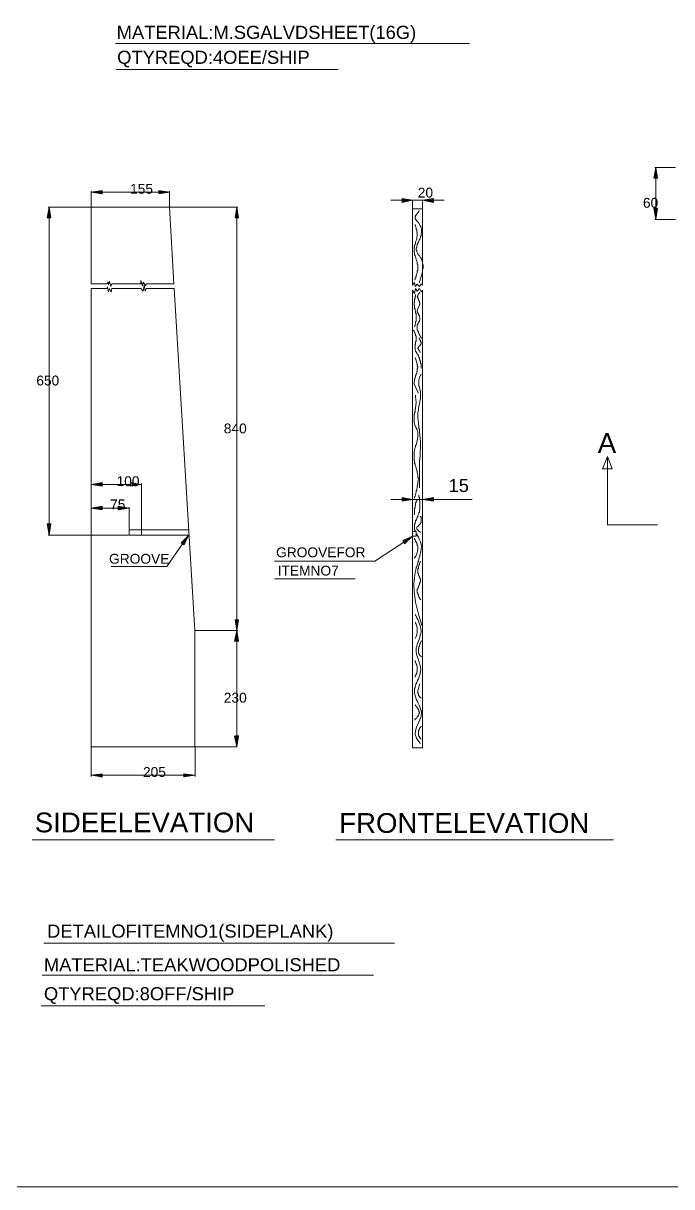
# Model space of a CAD drawing. Header units: millimetres. Extents: x -3009 to 55097, y -2803 to 5841.
# Drawn here: x 48074.8 to 48112.5, y 21.6 to 89.4 of the extents above; entities that cross this region are included whole.
import ezdxf

# ---------------------------------------------------------------- set-up
doc = ezdxf.new("R2010")
doc.units = ezdxf.units.MM
for name, color, linetype in [('PDF2_Geometry', 7, 'Continuous'), ('PDF2_Solid Fills', 7, 'Continuous'), ('PDF2_Text', 7, 'Continuous')]:
    doc.layers.add(name, color=color, linetype=linetype)
doc.styles.add('PDF F1', font='arial.ttf')

msp = doc.modelspace()

# ---------------------------------------------------------------- hatches: boundary and pattern name
at = {"layer": 'PDF2_Solid Fills', "transparency": 33554559}
for points in [[(48111.615, 80.707), (48111.615, 80.895), (48111.584, 80.895), (48111.553, 80.707), (48111.49, 80.456), (48111.49, 80.299), (48111.709, 80.299), (48111.709, 80.362), (48111.678, 80.362), (48111.678, 80.518), (48111.647, 80.518), (48111.647, 80.707)], [(48079.151, 79.421), (48079.371, 79.389), (48079.371, 79.609), (48079.245, 79.609), (48079.12, 79.577), (48078.9, 79.546), (48078.712, 79.515), (48078.9, 79.483), (48079.12, 79.452)], [(48082.633, 79.389), (48082.696, 79.421), (48083.135, 79.483), (48083.26, 79.508), (48083.26, 79.519), (48083.072, 79.546), (48082.79, 79.577), (48082.696, 79.609), (48082.633, 79.609)], [(48096.999, 79.107), (48096.873, 79.138), (48096.81, 79.138), (48096.81, 78.925), (48096.936, 78.95), (48097.187, 78.982), (48097.375, 79.013), (48097.312, 79.044)], [(48098.473, 78.95), (48098.661, 78.919), (48098.661, 79.138), (48098.598, 79.138), (48098.567, 79.107), (48098.065, 79.044), (48098.191, 79.013), (48098.253, 78.982)], [(48076.297, 78.354), (48076.297, 78.542), (48076.265, 78.542), (48076.234, 78.386), (48076.203, 78.197), (48076.171, 78.041), (48076.171, 78.009), (48076.391, 78.009), (48076.391, 78.041), (48076.36, 78.041), (48076.36, 78.166), (48076.328, 78.166), (48076.328, 78.354)], [(48087.212, 78.417), (48087.212, 78.574), (48087.181, 78.574), (48087.15, 78.386), (48087.118, 78.197), (48087.087, 78.041), (48087.087, 78.009), (48087.306, 78.009), (48087.306, 78.041), (48087.275, 78.041), (48087.275, 78.229), (48087.244, 78.229), (48087.244, 78.417)], [(48111.647, 78.354), (48111.678, 78.511), (48111.678, 78.574), (48111.459, 78.574), (48111.49, 78.542), (48111.49, 78.417), (48111.521, 78.417), (48111.521, 78.229), (48111.553, 78.229), (48111.553, 78.041), (48111.584, 78.041), (48111.584, 77.915), (48111.615, 78.166)], [(48079.277, 62.389), (48079.371, 62.357), (48079.371, 62.577), (48079.245, 62.577), (48079.12, 62.546), (48078.9, 62.514), (48078.775, 62.483), (48079.151, 62.42)], [(48081.472, 62.514), (48081.159, 62.577), (48081.033, 62.577), (48081.033, 62.373), (48081.064, 62.389), (48081.315, 62.42), (48081.535, 62.451), (48081.66, 62.483)], [(48096.936, 61.699), (48096.842, 61.73), (48096.81, 61.73), (48096.81, 61.51), (48096.873, 61.51), (48097.093, 61.542), (48097.155, 61.573), (48097.438, 61.605), (48097.25, 61.636)], [(48098.598, 61.73), (48098.473, 61.699), (48098.441, 61.667), (48098.191, 61.636), (48098.065, 61.605), (48098.253, 61.573), (48098.473, 61.542), (48098.567, 61.51), (48098.661, 61.51), (48098.661, 61.73)], [(48079.308, 61.228), (48079.183, 61.197), (48079.12, 61.165), (48078.9, 61.134), (48078.775, 61.103), (48079.151, 61.04), (48079.277, 61.009), (48079.371, 61.009), (48079.371, 61.228)], [(48080.469, 61.197), (48080.343, 61.228), (48080.28, 61.228), (48080.28, 61.009), (48080.343, 61.009), (48080.469, 61.04), (48080.688, 61.071), (48080.939, 61.103), (48080.5, 61.165)], [(48076.36, 60.068), (48076.391, 60.193), (48076.171, 60.193), (48076.171, 60.068), (48076.203, 60.068), (48076.203, 59.817), (48076.234, 59.817), (48076.234, 59.628), (48076.265, 59.628), (48076.265, 59.566), (48076.297, 59.754), (48076.328, 59.974)], [(48087.212, 54.139), (48087.3, 54.578), (48087.087, 54.578), (48087.087, 54.484), (48087.118, 54.484), (48087.118, 54.296), (48087.15, 54.296), (48087.15, 54.108), (48087.181, 54.108), (48087.181, 54.014)], [(48087.212, 53.7), (48087.212, 53.92), (48087.181, 53.92), (48087.15, 53.732), (48087.118, 53.575), (48087.087, 53.449), (48087.087, 53.351), (48087.306, 53.324), (48087.306, 53.387), (48087.275, 53.387), (48087.275, 53.512), (48087.244, 53.512), (48087.244, 53.7)], [(48087.087, 47.709), (48087.118, 47.709), (48087.118, 47.521), (48087.15, 47.521), (48087.15, 47.333), (48087.181, 47.333), (48087.181, 47.207), (48087.184, 47.207), (48087.212, 47.458), (48087.244, 47.647), (48087.275, 47.772), (48087.306, 47.866), (48087.087, 47.866)], [(48079.151, 45.451), (48079.371, 45.42), (48079.371, 45.639), (48079.308, 45.639), (48079.245, 45.608), (48079.026, 45.576), (48078.712, 45.545), (48078.9, 45.514), (48079.12, 45.482)], [(48084.389, 45.608), (48084.17, 45.639), (48084.107, 45.639), (48084.107, 45.42), (48084.17, 45.451), (48084.389, 45.482), (48084.766, 45.545)]]:
    msp.add_hatch(color=256, dxfattribs=at).paths.add_polyline_path(points)
h = msp.add_hatch(color=256, dxfattribs=at)
h.paths.add_polyline_path([(48084.389, 59.534), (48084.421, 59.503), (48084.421, 59.534)])
h.paths.add_polyline_path([(48084.013, 59.064), (48084.107, 58.97), (48084.138, 58.97), (48084.201, 59.095), (48084.232, 59.189), (48084.295, 59.315), (48084.327, 59.409), (48084.358, 59.44), (48084.389, 59.503), (48084.358, 59.503), (48084.327, 59.472), (48083.95, 59.095)])
h = msp.add_hatch(color=256, dxfattribs=at)
h.paths.add_polyline_path([(48097.375, 59.44), (48097.406, 59.409), (48097.406, 59.44)])
h.paths.add_polyline_path([(48097.406, 59.472), (48097.438, 59.44), (48097.438, 59.472)])
h.paths.add_polyline_path([(48096.842, 59.221), (48096.905, 59.158), (48096.905, 59.095), (48096.936, 59.095), (48096.999, 59.033), (48096.999, 59.064), (48097.061, 59.127), (48097.124, 59.158), (48097.155, 59.221), (48097.218, 59.252), (48097.375, 59.409), (48097.312, 59.409), (48097.25, 59.378), (48097.061, 59.283), (48096.967, 59.252)])

# ---------------------------------------------------------------- linework, layer by layer
at = {"layer": 'PDF2_Geometry', "lineweight": 13}
for points in [[(47995.748, 21.581), (47995.748, 175.998), (48207.91, 175.998), (48207.91, 21.581)], [(48111.459, 80.33), (48111.678, 80.33), (48111.584, 80.958)], [(48079.339, 79.609), (48079.339, 79.421), (48078.712, 79.515)], [(48082.633, 79.609), (48082.633, 79.421), (48083.26, 79.515)], [(48076.14, 78.009), (48076.36, 78.009), (48076.265, 78.636)], [(48087.087, 78.009), (48087.275, 78.009), (48087.181, 78.636)], [(48096.81, 79.138), (48096.81, 78.919), (48097.406, 79.044)], [(48098.63, 79.138), (48098.63, 78.919), (48098.002, 79.044)], [(48098.002, 74.088), (48098.002, 78.542), (48097.406, 78.542), (48097.406, 74.088), (48097.532, 74.245), (48097.563, 74.026), (48097.689, 74.151), (48097.814, 74.026), (48097.94, 74.182)], [(48111.459, 78.574), (48111.678, 78.574), (48111.584, 77.915)], [(48081.911, 73.9), (48083.542, 73.9), (48084.734, 53.983), (48084.734, 47.207), (48078.712, 47.207), (48078.712, 73.9), (48079.622, 73.9), (48079.653, 73.994), (48079.716, 73.712), (48079.778, 73.9), (48079.873, 73.681), (48079.904, 73.9), (48081.598, 73.9), (48081.723, 73.743), (48081.786, 74.088), (48081.849, 73.743)], [(48098.002, 73.806), (48097.908, 73.712), (48097.814, 73.9), (48097.689, 73.743), (48097.595, 73.9), (48097.532, 73.618), (48097.406, 73.806), (48097.406, 47.145), (48098.002, 47.145)], [(48079.339, 62.608), (48079.339, 62.389), (48078.712, 62.483)], [(48081.002, 62.608), (48081.002, 62.389), (48081.629, 62.483)], [(48096.81, 61.73), (48096.81, 61.51), (48097.406, 61.605)], [(48098.63, 61.73), (48098.63, 61.51), (48098.002, 61.605)], [(48079.339, 61.228), (48079.339, 61.009), (48078.712, 61.103)], [(48080.28, 61.228), (48080.28, 61.009), (48080.908, 61.103)], [(48076.14, 60.193), (48076.36, 60.193), (48076.265, 59.534)], [(48083.95, 59.095), (48084.389, 59.534), (48084.107, 58.97)], [(48096.842, 59.221), (48097.406, 59.472), (48096.936, 59.033)], [(48087.087, 54.61), (48087.275, 54.61), (48087.181, 53.983)], [(48087.055, 53.355), (48087.275, 53.355), (48087.181, 53.983)], [(48087.055, 47.835), (48087.275, 47.835), (48087.181, 47.207)], [(48079.339, 45.639), (48079.339, 45.451), (48078.712, 45.545)], [(48084.107, 45.639), (48084.107, 45.451), (48084.766, 45.545)]]:
    msp.add_lwpolyline(points, close=True, dxfattribs=at)
for points in [[(48080.124, 88.172), (48100.731, 88.172)], [(48080.155, 86.666), (48093.078, 86.666)], [(48112.713, 80.958), (48111.521, 80.958)], [(48111.584, 80.33), (48111.584, 78.574)], [(48078.712, 78.668), (48078.712, 79.577)], [(48079.339, 79.515), (48082.633, 79.515)], [(48083.26, 78.668), (48083.26, 79.577)], [(48078.681, 78.636), (48076.203, 78.636)], [(48083.26, 78.636), (48078.712, 78.636), (48078.712, 74.182), (48078.712, 78.636), (48083.26, 78.636), (48083.511, 74.182), (48081.911, 74.182), (48081.88, 74.057), (48081.723, 74.277), (48081.692, 74.057), (48081.598, 74.371), (48081.598, 74.182), (48079.904, 74.182), (48079.841, 74.026), (48079.778, 74.339), (48079.716, 74.12), (48079.684, 74.277), (48079.622, 74.182), (48078.712, 74.182)], [(48083.292, 78.636), (48087.244, 78.636)], [(48096.81, 79.044), (48096.152, 79.044)], [(48097.406, 78.574), (48097.406, 79.076)], [(48097.406, 79.044), (48098.002, 79.044)], [(48098.002, 78.574), (48098.002, 79.076)], [(48098.63, 79.044), (48099.257, 79.044)], [(48076.265, 78.009), (48076.265, 60.193)], [(48087.181, 78.009), (48087.181, 54.61)], [(48097.563, 78.072), (48097.563, 77.978), (48097.595, 77.978), (48097.595, 77.946), (48097.595, 77.915), (48097.626, 77.915), (48097.626, 77.884), (48097.657, 77.852), (48097.657, 77.821), (48097.689, 77.821), (48097.689, 77.79), (48097.751, 77.758), (48097.751, 77.727), (48097.783, 77.695)], [(48097.626, 78.166), (48097.595, 78.166), (48097.595, 78.135)], [(48097.814, 78.417), (48097.783, 78.417), (48097.783, 78.386), (48097.751, 78.354)], [(48097.563, 77.633), (48097.563, 77.601), (48097.595, 77.57)], [(48097.626, 77.413), (48097.626, 77.382), (48097.626, 77.35), (48097.657, 77.319), (48097.657, 77.288), (48097.657, 77.256), (48097.657, 77.225), (48097.657, 77.194), (48097.657, 77.162), (48097.689, 77.162), (48097.689, 76.943), (48097.657, 76.911), (48097.657, 76.88), (48097.657, 76.849), (48097.657, 76.817), (48097.657, 76.786)], [(48097.814, 77.633), (48097.845, 77.601)], [(48097.877, 77.539), (48097.877, 77.507), (48097.908, 77.476), (48097.908, 77.445), (48097.908, 77.413)], [(48112.713, 77.915), (48111.521, 77.915)], [(48097.595, 76.629), (48097.595, 76.598)], [(48097.783, 76.66), (48097.751, 76.629), (48097.751, 76.598), (48097.72, 76.535)], [(48097.908, 76.974), (48097.877, 76.911), (48097.877, 76.88)], [(48097.908, 77.068), (48097.908, 77.037)], [(48097.94, 77.225), (48097.94, 77.194), (48097.94, 77.162)], [(48097.563, 76.441), (48097.532, 76.441), (48097.532, 76.409), (48097.532, 76.378), (48097.532, 76.347), (48097.532, 76.315), (48097.5, 76.315), (48097.5, 76.253), (48097.5, 76.221)], [(48097.5, 76.064), (48097.5, 76.033), (48097.5, 76.002), (48097.532, 76.002), (48097.532, 75.97), (48097.532, 75.939), (48097.532, 75.908), (48097.532, 75.876), (48097.532, 75.845), (48097.563, 75.845), (48097.563, 75.814), (48097.563, 75.782)], [(48097.626, 76.221), (48097.626, 76.19)], [(48097.626, 76.127), (48097.657, 76.127), (48097.657, 76.096), (48097.657, 76.064), (48097.657, 76.033), (48097.689, 76.002)], [(48097.689, 76.441), (48097.657, 76.409), (48097.657, 76.378), (48097.657, 76.347), (48097.657, 76.315), (48097.657, 76.284)], [(48097.72, 75.908), (48097.751, 75.908), (48097.751, 75.876), (48097.783, 75.845), (48097.814, 75.814), (48097.814, 75.782), (48097.845, 75.751), (48097.877, 75.719), (48097.877, 75.688), (48097.908, 75.688), (48097.908, 75.657), (48097.908, 75.625), (48097.94, 75.625), (48097.94, 75.563), (48097.971, 75.563), (48097.971, 75.531)], [(48097.626, 75.625), (48097.626, 75.594)], [(48097.689, 75.437), (48097.689, 75.406), (48097.689, 75.374), (48097.689, 75.343), (48097.689, 75.312), (48097.72, 75.312), (48097.72, 75.28), (48097.72, 75.249), (48097.72, 75.155), (48097.72, 75.123), (48097.72, 75.092), (48097.72, 74.998), (48097.72, 74.967), (48097.72, 74.935), (48097.689, 74.935), (48097.689, 74.904), (48097.689, 74.873), (48097.689, 74.841), (48097.689, 74.81), (48097.657, 74.778)], [(48098.002, 75.468), (48098.002, 75.437), (48098.002, 75.406), (48098.002, 75.374)], [(48097.626, 74.653), (48097.626, 74.622)], [(48097.908, 74.622), (48097.908, 74.59)], [(48098.002, 74.904), (48098.002, 74.873), (48097.971, 74.841)], [(48098.002, 75.029), (48098.002, 74.998)], [(48098.034, 75.155), (48098.034, 75.092)], [(48078.712, 73.9), (48078.712, 72.614)], [(48097.563, 74.465), (48097.563, 74.433), (48097.532, 74.402)], [(48097.845, 74.339), (48097.814, 74.339), (48097.814, 74.308), (48097.814, 74.277), (48097.814, 74.245)], [(48097.595, 73.555), (48097.595, 73.524), (48097.595, 73.492), (48097.595, 73.461), (48097.563, 73.43), (48097.563, 73.398), (48097.563, 73.367), (48097.563, 73.336), (48097.563, 73.304), (48097.532, 73.304), (48097.532, 73.273), (48097.532, 73.241), (48097.532, 73.21), (48097.532, 73.179)], [(48097.751, 73.587), (48097.751, 73.555), (48097.72, 73.524), (48097.72, 73.492), (48097.72, 73.461), (48097.72, 73.43), (48097.689, 73.43), (48097.689, 73.398), (48097.72, 73.398), (48097.72, 73.367), (48097.72, 73.336), (48097.72, 73.304), (48097.751, 73.304), (48097.751, 73.273), (48097.751, 73.241), (48097.783, 73.241), (48097.783, 73.21), (48097.783, 73.179), (48097.814, 73.147), (48097.814, 73.116), (48097.814, 73.085), (48097.845, 73.085), (48097.845, 72.991), (48097.814, 72.991)], [(48097.845, 73.681), (48097.814, 73.649), (48097.783, 73.618)], [(48097.532, 73.116), (48097.532, 73.085), (48097.5, 73.085), (48097.5, 73.053)], [(48097.5, 72.959), (48097.5, 72.928), (48097.532, 72.928), (48097.532, 72.865), (48097.532, 72.802), (48097.532, 72.771), (48097.532, 72.74), (48097.563, 72.74), (48097.563, 72.708), (48097.563, 72.677), (48097.563, 72.646), (48097.563, 72.614), (48097.595, 72.583), (48097.595, 72.551), (48097.595, 72.52), (48097.595, 72.489), (48097.595, 72.457), (48097.626, 72.457), (48097.626, 72.426), (48097.626, 72.395), (48097.626, 72.363), (48097.626, 72.332), (48097.626, 72.269)], [(48097.689, 72.551), (48097.689, 72.52), (48097.72, 72.52), (48097.72, 72.489), (48097.72, 72.457), (48097.751, 72.426), (48097.751, 72.395), (48097.783, 72.363), (48097.783, 72.332), (48097.814, 72.332), (48097.814, 72.3), (48097.814, 72.269), (48097.845, 72.238), (48097.845, 72.206), (48097.845, 72.112), (48097.845, 72.081)], [(48097.626, 72.175), (48097.626, 72.112), (48097.626, 72.081), (48097.626, 72.05), (48097.626, 71.987), (48097.595, 71.987), (48097.595, 71.955), (48097.595, 71.924), (48097.595, 71.893), (48097.595, 71.861), (48097.563, 71.83), (48097.563, 71.799), (48097.563, 71.767), (48097.563, 71.736), (48097.532, 71.705), (48097.532, 71.673)], [(48097.814, 72.05), (48097.814, 72.018), (48097.814, 71.987), (48097.783, 71.987), (48097.783, 71.955), (48097.783, 71.924), (48097.751, 71.924), (48097.751, 71.893), (48097.72, 71.861), (48097.72, 71.83), (48097.72, 71.799), (48097.689, 71.799), (48097.689, 71.767), (48097.689, 71.736), (48097.689, 71.705), (48097.689, 71.673), (48097.689, 71.642)], [(48097.469, 71.485), (48097.469, 71.454), (48097.5, 71.422), (48097.5, 71.391), (48097.5, 71.359), (48097.532, 71.359), (48097.532, 71.328), (48097.563, 71.297), (48097.563, 71.265), (48097.563, 71.234), (48097.595, 71.234), (48097.595, 71.203), (48097.595, 71.171), (48097.595, 71.14), (48097.626, 71.14), (48097.626, 71.109), (48097.626, 71.077), (48097.626, 70.952)], [(48097.689, 71.61), (48097.689, 71.579), (48097.689, 71.548), (48097.689, 71.516), (48097.689, 71.485), (48097.72, 71.454), (48097.72, 71.422), (48097.72, 71.391), (48097.751, 71.391), (48097.751, 71.359), (48097.751, 71.328), (48097.751, 71.297), (48097.783, 71.297), (48097.783, 71.265), (48097.814, 71.234), (48097.814, 71.203), (48097.845, 71.171), (48097.845, 71.14), (48097.877, 71.14), (48097.877, 71.109), (48097.877, 71.077), (48097.908, 71.077), (48097.908, 71.046), (48097.94, 71.014), (48097.94, 70.983)], [(48097.626, 70.889), (48097.626, 70.858), (48097.626, 70.826), (48097.595, 70.795), (48097.595, 70.764), (48097.595, 70.732), (48097.595, 70.701), (48097.595, 70.669), (48097.563, 70.638), (48097.563, 70.607), (48097.563, 70.575), (48097.563, 70.481), (48097.563, 70.45), (48097.563, 70.387), (48097.563, 70.356), (48097.563, 70.324), (48097.595, 70.293), (48097.595, 70.262), (48097.595, 70.23), (48097.626, 70.23), (48097.626, 70.199), (48097.626, 70.168), (48097.657, 70.168), (48097.657, 70.136), (48097.657, 70.105), (48097.689, 70.105), (48097.689, 70.073), (48097.72, 70.073), (48097.72, 70.042), (48097.72, 70.011), (48097.751, 70.011), (48097.751, 69.979), (48097.783, 69.948), (48097.783, 69.917), (48097.783, 69.885), (48097.814, 69.885), (48097.814, 69.854), (48097.814, 69.823), (48097.814, 69.791), (48097.845, 69.791), (48097.845, 69.76), (48097.845, 69.728), (48097.845, 69.697), (48097.877, 69.697), (48097.877, 69.666), (48097.877, 69.634), (48097.877, 69.572), (48097.877, 69.54), (48097.908, 69.54), (48097.908, 69.478), (48097.908, 69.446), (48097.908, 69.383), (48097.908, 69.321), (48097.908, 69.258)], [(48097.783, 71.014), (48097.814, 71.014), (48097.814, 70.983), (48097.814, 70.952), (48097.845, 70.952), (48097.845, 70.92), (48097.845, 70.889), (48097.877, 70.889), (48097.877, 70.858), (48097.877, 70.826), (48097.877, 70.795), (48097.908, 70.795), (48097.908, 70.764), (48097.908, 70.701), (48097.908, 70.669), (48097.877, 70.669), (48097.877, 70.638), (48097.877, 70.607), (48097.845, 70.607), (48097.845, 70.575), (48097.814, 70.575), (48097.814, 70.544), (48097.783, 70.544), (48097.783, 70.513), (48097.751, 70.513), (48097.751, 70.481), (48097.751, 70.45), (48097.72, 70.45), (48097.72, 70.387), (48097.751, 70.387), (48097.751, 70.356), (48097.751, 70.324), (48097.783, 70.324), (48097.783, 70.293), (48097.814, 70.293), (48097.814, 70.262), (48097.845, 70.23), (48097.845, 70.199), (48097.877, 70.199)], [(48097.689, 69.227), (48097.689, 69.195), (48097.689, 69.164), (48097.689, 69.132), (48097.689, 69.101), (48097.689, 69.07), (48097.657, 69.07), (48097.657, 69.038), (48097.657, 69.007), (48097.657, 68.976), (48097.657, 68.944), (48097.626, 68.944), (48097.626, 68.913), (48097.626, 68.882), (48097.626, 68.85), (48097.595, 68.85), (48097.595, 68.819), (48097.595, 68.787), (48097.595, 68.756), (48097.563, 68.756), (48097.563, 68.725), (48097.563, 68.693), (48097.563, 68.662), (48097.532, 68.631), (48097.532, 68.599), (48097.532, 68.568), (48097.532, 68.537), (48097.532, 68.505), (48097.5, 68.474), (48097.5, 68.442)], [(48097.689, 69.383), (48097.689, 69.352), (48097.72, 69.352), (48097.72, 69.321)], [(48097.783, 68.474), (48097.783, 68.442), (48097.783, 68.411), (48097.783, 68.38), (48097.783, 68.317), (48097.783, 68.286), (48097.783, 68.254), (48097.783, 68.223), (48097.814, 68.191), (48097.814, 68.16), (48097.814, 68.129), (48097.845, 68.066), (48097.845, 68.035)], [(48097.908, 68.913), (48097.908, 68.882), (48097.877, 68.85), (48097.877, 68.819), (48097.845, 68.787)], [(48097.595, 67.69), (48097.595, 67.658), (48097.595, 67.596)], [(48097.845, 67.313), (48097.845, 67.282), (48097.814, 67.25), (48097.814, 67.219), (48097.814, 67.188)], [(48097.563, 66.749), (48097.563, 66.717), (48097.532, 66.686), (48097.532, 66.655), (48097.532, 66.623), (48097.532, 66.592), (48097.532, 66.56), (48097.5, 66.56), (48097.5, 66.529)], [(48097.595, 66.937), (48097.595, 66.905), (48097.595, 66.874), (48097.563, 66.874), (48097.563, 66.843)], [(48097.72, 66.498), (48097.72, 66.435), (48097.72, 66.404)], [(48097.751, 66.874), (48097.751, 66.811)], [(48097.5, 66.215), (48097.5, 66.184), (48097.5, 66.153), (48097.5, 66.121), (48097.5, 66.09)], [(48097.595, 65.839), (48097.626, 65.808), (48097.626, 65.776)], [(48097.751, 66.09), (48097.751, 66.059), (48097.751, 66.027), (48097.751, 65.996), (48097.751, 65.933), (48097.783, 65.933), (48097.783, 65.902), (48097.783, 65.87), (48097.783, 65.839)], [(48097.783, 65.745), (48097.814, 65.714), (48097.814, 65.682), (48097.814, 65.651), (48097.814, 65.619), (48097.814, 65.588), (48097.814, 65.557)], [(48097.72, 65.525), (48097.72, 65.494), (48097.72, 65.463)], [(48097.532, 64.522), (48097.532, 64.49), (48097.532, 64.459)], [(48097.626, 64.773), (48097.595, 64.773), (48097.595, 64.741), (48097.595, 64.71), (48097.595, 64.678), (48097.563, 64.647), (48097.563, 64.616)], [(48097.5, 64.365), (48097.5, 64.333), (48097.5, 64.302)], [(48097.5, 63.988), (48097.5, 63.957), (48097.5, 63.926), (48097.5, 63.863), (48097.532, 63.863), (48097.532, 63.832), (48097.532, 63.8), (48097.532, 63.769), (48097.532, 63.737), (48097.563, 63.675), (48097.563, 63.612), (48097.595, 63.581)], [(48097.845, 63.988), (48097.845, 63.926), (48097.814, 63.894)], [(48108.761, 64.114), (48109.043, 63.392), (48108.479, 63.392), (48108.761, 64.114), (48108.761, 60.13), (48111.678, 60.13)], [(48097.626, 63.455), (48097.626, 63.424)], [(48097.657, 63.33), (48097.657, 63.298), (48097.657, 63.267), (48097.689, 63.267), (48097.689, 63.236), (48097.689, 63.204), (48097.689, 63.173)], [(48097.814, 63.581), (48097.814, 63.518)], [(48097.814, 63.204), (48097.814, 63.142)], [(48078.712, 59.597), (48078.712, 62.546)], [(48081.002, 62.483), (48079.339, 62.483)], [(48081.629, 59.879), (48081.629, 62.546)], [(48097.72, 62.546), (48097.72, 62.514), (48097.72, 62.483), (48097.72, 62.451), (48097.689, 62.42), (48097.689, 62.389), (48097.689, 62.357), (48097.689, 62.295)], [(48097.72, 62.891), (48097.751, 62.859), (48097.751, 62.828)], [(48097.814, 62.389), (48097.814, 62.295)], [(48097.406, 62.044), (48097.406, 61.573)], [(48097.563, 61.824), (48097.563, 61.793), (48097.532, 61.761), (48097.532, 61.73), (48097.532, 61.699)], [(48097.657, 62.201), (48097.657, 62.169), (48097.657, 62.138), (48097.626, 62.138)], [(48097.783, 61.855), (48097.783, 61.824), (48097.783, 61.793), (48097.783, 61.761), (48097.814, 61.73), (48097.814, 61.699)], [(48098.002, 62.044), (48098.002, 61.573)], [(48078.712, 59.566), (48078.712, 61.165)], [(48080.28, 61.103), (48079.339, 61.103)], [(48080.908, 59.879), (48080.908, 61.165)], [(48096.81, 61.605), (48096.152, 61.605)], [(48097.406, 61.605), (48098.002, 61.605)], [(48097.657, 61.573), (48097.657, 61.542), (48097.626, 61.542), (48097.626, 61.51), (48097.626, 61.479), (48097.626, 61.448), (48097.626, 61.416), (48097.595, 61.416), (48097.595, 61.385), (48097.595, 61.354), (48097.595, 61.322), (48097.595, 61.291), (48097.563, 61.291), (48097.563, 61.26), (48097.563, 61.228), (48097.563, 61.197), (48097.563, 61.165), (48097.563, 61.103), (48097.532, 61.103), (48097.532, 61.009)], [(48097.845, 61.071), (48097.845, 61.04), (48097.845, 61.009), (48097.814, 61.009), (48097.814, 60.977), (48097.814, 60.946), (48097.814, 60.914), (48097.814, 60.883), (48097.814, 60.852), (48097.783, 60.852), (48097.783, 60.82), (48097.783, 60.789), (48097.751, 60.758)], [(48097.814, 61.605), (48097.814, 61.542), (48097.845, 61.542), (48097.845, 61.479), (48097.845, 61.448)], [(48097.845, 61.354), (48097.845, 61.291)], [(48097.845, 61.197), (48097.845, 61.165)], [(48098.63, 61.605), (48100.888, 61.605)], [(48078.712, 60.726), (48078.712, 58.405)], [(48097.532, 60.946), (48097.532, 60.914)], [(48097.532, 60.852), (48097.532, 60.82)], [(48097.532, 60.758), (48097.532, 60.726)], [(48097.72, 60.664), (48097.72, 60.632), (48097.72, 60.601), (48097.689, 60.601), (48097.689, 60.569), (48097.689, 60.538), (48097.657, 60.538), (48097.657, 60.507), (48097.657, 60.475), (48097.626, 60.444), (48097.626, 60.413), (48097.626, 60.381), (48097.595, 60.381), (48097.595, 60.35), (48097.595, 60.319), (48097.595, 60.287), (48097.563, 60.287), (48097.563, 60.256), (48097.563, 60.224), (48097.563, 60.193), (48097.532, 60.193), (48097.532, 60.162), (48097.532, 60.13), (48097.532, 60.099), (48097.532, 60.068), (48097.532, 60.036), (48097.532, 59.942), (48097.532, 59.879), (48097.532, 59.848), (48097.532, 59.817), (48097.563, 59.817), (48097.563, 59.785), (48097.563, 59.754)], [(48097.908, 60.35), (48097.908, 60.319), (48097.908, 60.287), (48097.908, 60.256), (48097.877, 60.256), (48097.877, 60.224), (48097.877, 60.193), (48097.814, 60.162)], [(48097.877, 60.632), (48097.877, 60.601), (48097.908, 60.601), (48097.908, 60.569), (48097.908, 60.538), (48097.908, 60.507), (48097.908, 60.475), (48097.908, 60.413)], [(48084.389, 59.848), (48080.908, 59.848), (48080.908, 59.534), (48084.389, 59.534)], [(48081.629, 59.848), (48081.629, 59.534)], [(48097.406, 59.754), (48097.626, 59.754), (48097.626, 59.472), (48097.406, 59.472)], [(48097.626, 59.66), (48097.626, 59.628), (48097.657, 59.597), (48097.657, 59.566)], [(48097.72, 60.036), (48097.689, 60.036), (48097.657, 60.005), (48097.657, 59.974), (48097.657, 59.911), (48097.657, 59.879), (48097.689, 59.879), (48097.689, 59.848), (48097.72, 59.848), (48097.72, 59.817), (48097.751, 59.817), (48097.751, 59.785), (48097.783, 59.785), (48097.783, 59.754), (48097.814, 59.754), (48097.814, 59.723), (48097.845, 59.723), (48097.877, 59.691)], [(48097.783, 60.13), (48097.783, 60.099), (48097.751, 60.099)], [(48080.876, 59.534), (48076.203, 59.534)], [(48084.013, 59.033), (48083.103, 57.715), (48079.873, 57.715)], [(48096.905, 59.127), (48095.211, 58.029), (48089.377, 58.029)], [(48097.5, 59.346), (48097.532, 59.346), (48097.532, 59.315), (48097.532, 59.283), (48097.563, 59.283), (48097.563, 59.252), (48097.563, 59.221), (48097.595, 59.221), (48097.595, 59.189), (48097.595, 59.158), (48097.626, 59.158), (48097.626, 59.127)], [(48097.657, 59.095), (48097.657, 59.064), (48097.657, 59.033), (48097.689, 59.001), (48097.689, 58.97), (48097.689, 58.938), (48097.689, 58.907), (48097.72, 58.907), (48097.72, 58.876), (48097.72, 58.844), (48097.72, 58.813)], [(48097.845, 58.374), (48097.845, 58.311), (48097.845, 58.28), (48097.814, 58.28)], [(48097.657, 57.715), (48097.626, 57.652)], [(48097.877, 57.997), (48097.877, 57.966), (48097.845, 57.966), (48097.845, 57.935), (48097.845, 57.903), (48097.814, 57.903), (48097.814, 57.872), (48097.814, 57.841), (48097.814, 57.809), (48097.783, 57.809), (48097.783, 57.778), (48097.783, 57.746), (48097.751, 57.715), (48097.751, 57.684), (48097.751, 57.652), (48097.751, 57.621), (48097.751, 57.59), (48097.72, 57.59), (48097.72, 57.558), (48097.72, 57.37), (48097.72, 57.339), (48097.72, 57.307), (48097.751, 57.307), (48097.751, 57.276), (48097.751, 57.245), (48097.751, 57.213), (48097.783, 57.213), (48097.783, 57.182), (48097.783, 57.151), (48097.814, 57.151), (48097.814, 57.119), (48097.814, 57.088), (48097.845, 57.088), (48097.845, 57.056), (48097.845, 57.025), (48097.845, 56.994), (48097.877, 56.994), (48097.877, 56.962), (48097.877, 56.868), (48097.877, 56.837), (48097.877, 56.805), (48097.845, 56.805), (48097.845, 56.774), (48097.845, 56.743), (48097.845, 56.711), (48097.814, 56.711), (48097.814, 56.68), (48097.814, 56.649), (48097.783, 56.617), (48097.783, 56.586), (48097.783, 56.555), (48097.751, 56.555), (48097.751, 56.523), (48097.751, 56.492), (48097.72, 56.46), (48097.72, 56.429), (48097.72, 56.398), (48097.689, 56.398), (48097.689, 56.335), (48097.689, 56.241), (48097.689, 56.178), (48097.72, 56.178), (48097.72, 56.147), (48097.72, 56.115), (48097.72, 56.084), (48097.751, 56.084), (48097.751, 56.053)], [(48097.751, 58.029), (48097.751, 57.997), (48097.72, 57.966)], [(48089.377, 56.994), (48094.082, 56.994)], [(48097.532, 57.056), (48097.532, 57.025), (48097.532, 56.994), (48097.5, 56.962)], [(48097.783, 55.927), (48097.814, 55.927), (48097.814, 55.896), (48097.814, 55.865), (48097.845, 55.865), (48097.845, 55.833), (48097.845, 55.802), (48097.877, 55.802), (48097.877, 55.77)], [(48097.563, 54.924), (48097.595, 54.892), (48097.595, 54.861), (48097.626, 54.829)], [(48097.94, 54.359), (48097.94, 54.296)], [(48087.212, 53.983), (48084.766, 53.983), (48087.244, 53.983)], [(48097.908, 53.951), (48097.908, 53.92)], [(48087.181, 53.355), (48087.181, 47.835)], [(48097.657, 53.073), (48097.626, 52.979)], [(48097.94, 53.387), (48097.908, 53.387), (48097.908, 53.355), (48097.908, 53.324), (48097.877, 53.292), (48097.877, 53.261), (48097.877, 53.23), (48097.845, 53.23), (48097.845, 53.198), (48097.845, 53.167), (48097.845, 53.136), (48097.814, 53.136), (48097.814, 53.104), (48097.814, 53.073), (48097.814, 53.042), (48097.783, 53.042), (48097.783, 53.01), (48097.783, 52.979), (48097.783, 52.947), (48097.783, 52.916), (48097.751, 52.885)], [(48097.563, 52.226), (48097.563, 52.195), (48097.563, 52.163), (48097.595, 52.163), (48097.595, 52.132), (48097.595, 52.101), (48097.626, 52.069), (48097.626, 52.038), (48097.626, 52.006), (48097.657, 52.006), (48097.657, 51.975), (48097.657, 51.944), (48097.657, 51.912), (48097.689, 51.912), (48097.689, 51.881), (48097.689, 51.85), (48097.689, 51.756), (48097.689, 51.724), (48097.689, 51.63), (48097.689, 51.599), (48097.689, 51.567), (48097.657, 51.567), (48097.657, 51.536), (48097.657, 51.505), (48097.657, 51.473), (48097.626, 51.473), (48097.626, 51.442), (48097.626, 51.41), (48097.626, 51.379), (48097.595, 51.379), (48097.595, 51.348), (48097.595, 51.316), (48097.563, 51.316), (48097.563, 51.285), (48097.563, 51.254)], [(48097.751, 52.853), (48097.751, 52.822), (48097.751, 52.759), (48097.751, 52.697), (48097.783, 52.697), (48097.783, 52.665), (48097.783, 52.634), (48097.783, 52.602), (48097.814, 52.602), (48097.814, 52.571), (48097.814, 52.54), (48097.845, 52.54), (48097.845, 52.508), (48097.877, 52.508), (48097.877, 52.477), (48097.908, 52.477), (48097.908, 52.446), (48097.94, 52.446)], [(48097.751, 51.16), (48097.72, 51.128), (48097.72, 51.097), (48097.689, 51.034)], [(48097.563, 50.658), (48097.532, 50.595)], [(48097.563, 50.219), (48097.563, 50.156)], [(48097.72, 50.375), (48097.72, 50.375)], [(48097.72, 50.313), (48097.751, 50.313), (48097.751, 50.281), (48097.751, 50.25), (48097.751, 50.219), (48097.783, 50.187), (48097.783, 50.156), (48097.814, 50.156), (48097.814, 50.124), (48097.845, 50.093), (48097.877, 50.093), (48097.877, 50.062), (48097.908, 50.062), (48097.908, 50.03)], [(48097.626, 49.56), (48097.657, 49.56), (48097.657, 49.529), (48097.657, 49.497), (48097.689, 49.497), (48097.689, 49.466), (48097.72, 49.466), (48097.72, 49.434), (48097.72, 49.403), (48097.751, 49.403), (48097.751, 49.372), (48097.751, 49.34), (48097.783, 49.34), (48097.783, 49.309), (48097.783, 49.278), (48097.783, 49.246), (48097.814, 49.246), (48097.814, 49.183), (48097.783, 49.152), (48097.783, 49.121), (48097.783, 49.089), (48097.751, 49.058), (48097.751, 49.027), (48097.72, 48.995), (48097.72, 48.964), (48097.689, 48.964), (48097.689, 48.933), (48097.657, 48.901), (48097.626, 48.87), (48097.626, 48.838), (48097.595, 48.838), (48097.563, 48.838), (48097.563, 48.807), (48097.563, 48.776), (48097.532, 48.776)], [(48097.563, 49.654), (48097.595, 49.623), (48097.595, 49.591)], [(48097.908, 49.309), (48097.94, 49.278), (48097.94, 49.246)], [(48097.908, 48.399), (48097.908, 48.368), (48097.877, 48.368), (48097.877, 48.337), (48097.845, 48.337), (48097.845, 48.305), (48097.845, 48.274), (48097.814, 48.274), (48097.814, 48.242), (48097.814, 48.211), (48097.783, 48.211), (48097.783, 48.18), (48097.783, 48.148), (48097.751, 48.148), (48097.751, 48.117), (48097.751, 48.086), (48097.751, 48.054)], [(48097.751, 47.992), (48097.751, 47.96), (48097.751, 47.929), (48097.751, 47.897), (48097.751, 47.866), (48097.783, 47.866), (48097.783, 47.835), (48097.783, 47.803), (48097.814, 47.803), (48097.814, 47.772), (48097.845, 47.741), (48097.845, 47.709), (48097.877, 47.709), (48097.877, 47.678), (48097.908, 47.647)], [(48097.814, 47.458), (48097.845, 47.458), (48097.845, 47.427), (48097.877, 47.396)], [(48078.712, 47.207), (48078.712, 45.482)], [(48084.766, 45.482), (48084.766, 47.207), (48087.212, 47.207)], [(48079.339, 45.545), (48084.107, 45.545)], [(48075.262, 41.781), (48089.377, 41.781)], [(48092.952, 41.781), (48109.106, 41.781)], [(48075.952, 35.759), (48096.371, 35.759)], [(48075.858, 33.908), (48095.148, 33.908)], [(48075.795, 32.12), (48088.812, 32.12)]]:
    msp.add_lwpolyline(points, dxfattribs=at)
for centre, radius, start, end in [((48098.671, 72.421), 0.996, 149.39724, 170.63655), ((48092.937, 68.239), 4.911, 14.61318, 19.59228), ((48103.491, 70.842), 6.489, 202.59856, 207.80369), ((48096.591, 58.813), 1.131, 326.30993, 356.82017), ((48096.748, 53.983), 0.942, 330.01836, 29.98164), ((48100.637, 49.842), 2.977, 159.6559, 168.45331)]:
    msp.add_arc(centre, radius, start, end, dxfattribs=at)
for points in [[(48097.595, 78.135), (48097.595, 78.103), (48097.563, 78.103), (48097.563, 78.072)], [(48097.751, 78.354), (48097.72, 78.291), (48097.657, 78.26), (48097.626, 78.166)], [(48097.595, 77.57), (48097.595, 77.539), (48097.626, 77.445), (48097.626, 77.413)], [(48097.783, 77.695), (48097.814, 77.664), (48097.814, 77.664), (48097.814, 77.633)], [(48097.845, 77.601), (48097.845, 77.57), (48097.877, 77.57), (48097.877, 77.539)], [(48097.908, 77.413), (48097.94, 77.382), (48097.94, 77.256), (48097.94, 77.225)], [(48097.595, 76.598), (48097.595, 76.535), (48097.563, 76.504), (48097.563, 76.441)], [(48097.657, 76.786), (48097.626, 76.723), (48097.626, 76.66), (48097.595, 76.629)], [(48097.877, 76.88), (48097.845, 76.817), (48097.814, 76.755), (48097.783, 76.66)], [(48097.94, 77.162), (48097.94, 77.1), (48097.908, 77.131), (48097.908, 77.068)], [(48097.908, 77.037), (48097.908, 77.005), (48097.908, 77.005), (48097.908, 76.974)], [(48097.5, 76.221), (48097.5, 76.159), (48097.5, 76.127), (48097.5, 76.064)], [(48097.657, 76.284), (48097.657, 76.221), (48097.626, 76.315), (48097.626, 76.221)], [(48097.626, 76.19), (48097.626, 76.19), (48097.626, 76.159), (48097.626, 76.127)], [(48097.72, 76.535), (48097.689, 76.472), (48097.72, 76.504), (48097.689, 76.441)], [(48097.689, 76.002), (48097.689, 75.97), (48097.72, 75.939), (48097.72, 75.908)], [(48097.563, 75.782), (48097.595, 75.719), (48097.595, 75.688), (48097.626, 75.625)], [(48097.626, 75.594), (48097.657, 75.531), (48097.657, 75.468), (48097.689, 75.437)], [(48097.971, 75.531), (48097.971, 75.5), (48097.971, 75.5), (48098.002, 75.468)], [(48098.002, 75.374), (48098.034, 75.28), (48098.034, 75.249), (48098.034, 75.155)], [(48097.626, 74.622), (48097.626, 74.59), (48097.563, 74.496), (48097.563, 74.465)], [(48097.657, 74.778), (48097.657, 74.747), (48097.626, 74.684), (48097.626, 74.653)], [(48097.908, 74.59), (48097.877, 74.496), (48097.877, 74.433), (48097.845, 74.339)], [(48097.971, 74.841), (48097.971, 74.778), (48097.94, 74.684), (48097.908, 74.622)], [(48098.034, 75.092), (48098.034, 75.029), (48098.002, 75.092), (48098.002, 75.029)], [(48098.002, 74.998), (48098.002, 74.935), (48098.002, 74.998), (48098.002, 74.904)], [(48097.783, 73.618), (48097.751, 73.587), (48097.814, 73.618), (48097.751, 73.587)], [(48097.5, 73.053), (48097.5, 73.022), (48097.5, 72.991), (48097.5, 72.959)], [(48097.532, 73.179), (48097.532, 73.116), (48097.532, 73.179), (48097.532, 73.116)], [(48097.689, 72.583), (48097.689, 72.583), (48097.689, 72.551), (48097.689, 72.551)], [(48097.814, 72.991), (48097.814, 72.959), (48097.814, 72.959), (48097.814, 72.928)], [(48097.626, 72.269), (48097.626, 72.238), (48097.626, 72.206), (48097.626, 72.175)], [(48097.845, 72.081), (48097.845, 72.05), (48097.814, 72.081), (48097.814, 72.05)], [(48097.689, 71.642), (48097.689, 71.642), (48097.689, 71.61), (48097.689, 71.61)], [(48097.626, 70.952), (48097.626, 70.889), (48097.626, 70.92), (48097.626, 70.889)], [(48097.689, 69.478), (48097.689, 69.415), (48097.72, 69.478), (48097.689, 69.383)], [(48097.72, 69.321), (48097.72, 69.289), (48097.72, 69.289), (48097.689, 69.227)], [(48097.845, 68.787), (48097.814, 68.693), (48097.783, 68.599), (48097.783, 68.474)], [(48097.5, 68.442), (48097.5, 68.411), (48097.5, 68.38), (48097.5, 68.348)], [(48097.845, 68.035), (48097.908, 67.815), (48097.877, 67.533), (48097.845, 67.313)], [(48097.595, 67.596), (48097.626, 67.376), (48097.626, 67.188), (48097.595, 66.937)], [(48097.814, 67.188), (48097.783, 67.125), (48097.751, 66.937), (48097.751, 66.874)], [(48097.5, 66.529), (48097.5, 66.435), (48097.5, 66.341), (48097.5, 66.215)], [(48097.563, 66.843), (48097.563, 66.811), (48097.563, 66.78), (48097.563, 66.749)], [(48097.751, 66.811), (48097.72, 66.717), (48097.72, 66.623), (48097.72, 66.498)], [(48097.5, 66.09), (48097.532, 65.996), (48097.563, 65.933), (48097.595, 65.839)], [(48097.626, 65.776), (48097.657, 65.714), (48097.689, 65.619), (48097.72, 65.525)], [(48097.72, 66.404), (48097.72, 66.31), (48097.751, 66.184), (48097.751, 66.09)], [(48097.783, 65.839), (48097.783, 65.839), (48097.783, 65.776), (48097.783, 65.745)], [(48097.72, 65.463), (48097.72, 65.212), (48097.689, 65.023), (48097.626, 64.773)], [(48097.814, 65.557), (48097.908, 65.055), (48097.877, 64.522), (48097.845, 63.988)], [(48097.532, 64.459), (48097.532, 64.428), (48097.5, 64.428), (48097.5, 64.365)], [(48097.563, 64.616), (48097.532, 64.553), (48097.563, 64.584), (48097.532, 64.522)], [(48097.5, 64.302), (48097.5, 64.145), (48097.5, 64.114), (48097.5, 63.988)], [(48097.814, 63.894), (48097.814, 63.769), (48097.814, 63.706), (48097.814, 63.581)], [(48097.595, 63.581), (48097.595, 63.518), (48097.595, 63.518), (48097.626, 63.455)], [(48097.626, 63.424), (48097.657, 63.392), (48097.626, 63.361), (48097.657, 63.33)], [(48097.689, 63.173), (48097.72, 63.079), (48097.72, 62.953), (48097.72, 62.891)], [(48097.814, 63.518), (48097.814, 63.424), (48097.814, 63.33), (48097.814, 63.204)], [(48097.814, 63.142), (48097.814, 62.891), (48097.814, 62.64), (48097.814, 62.389)], [(48097.751, 62.828), (48097.751, 62.734), (48097.72, 62.64), (48097.72, 62.546)], [(48097.626, 62.138), (48097.626, 62.044), (48097.595, 61.918), (48097.563, 61.824)], [(48097.689, 62.295), (48097.657, 62.263), (48097.657, 62.232), (48097.657, 62.201)], [(48097.814, 61.699), (48097.814, 61.636), (48097.814, 61.699), (48097.814, 61.605)], [(48097.532, 61.009), (48097.532, 60.977), (48097.532, 60.946), (48097.532, 60.946)], [(48097.845, 61.448), (48097.845, 61.385), (48097.845, 61.385), (48097.845, 61.354)], [(48097.845, 61.291), (48097.845, 61.26), (48097.845, 61.228), (48097.845, 61.197)], [(48097.845, 61.165), (48097.845, 61.103), (48097.845, 61.134), (48097.845, 61.071)], [(48097.532, 60.914), (48097.532, 60.883), (48097.532, 60.852), (48097.532, 60.852)], [(48097.532, 60.82), (48097.532, 60.789), (48097.532, 60.789), (48097.532, 60.758)], [(48097.751, 60.758), (48097.751, 60.726), (48097.751, 60.695), (48097.72, 60.664)], [(48097.908, 60.413), (48097.908, 60.381), (48097.908, 60.35), (48097.908, 60.35)], [(48097.751, 60.099), (48097.751, 60.068), (48097.72, 60.068), (48097.72, 60.036)], [(48097.814, 60.162), (48097.814, 60.13), (48097.814, 60.13), (48097.783, 60.13)], [(48097.626, 59.127), (48097.626, 59.127), (48097.657, 59.095), (48097.657, 59.095)], [(48097.657, 59.566), (48097.94, 59.127), (48098.002, 58.907), (48097.845, 58.374)], [(48097.72, 58.813), (48097.72, 58.782), (48097.72, 58.782), (48097.72, 58.75)], [(48097.626, 57.652), (48097.595, 57.464), (48097.532, 57.245), (48097.532, 57.056)], [(48097.72, 57.966), (48097.72, 57.903), (48097.689, 57.809), (48097.657, 57.715)], [(48097.814, 58.28), (48097.783, 58.186), (48097.783, 58.123), (48097.751, 58.029)], [(48097.5, 56.962), (48097.438, 56.021), (48097.657, 55.237), (48097.94, 54.359)], [(48097.751, 56.053), (48097.751, 56.021), (48097.783, 55.959), (48097.783, 55.927)], [(48097.626, 54.829), (48097.751, 54.547), (48097.877, 54.296), (48097.908, 53.951)], [(48097.908, 53.92), (48097.877, 53.606), (48097.72, 53.355), (48097.657, 53.073)], [(48097.626, 52.979), (48097.532, 52.257), (48098.159, 52.069), (48097.751, 51.16)], [(48097.751, 52.885), (48097.751, 52.885), (48097.751, 52.853), (48097.751, 52.853)], [(48097.689, 51.034), (48097.657, 50.94), (48097.563, 50.752), (48097.563, 50.658)], [(48097.532, 50.595), (48097.532, 50.469), (48097.5, 50.344), (48097.563, 50.219)], [(48097.563, 50.156), (48097.657, 49.874), (48097.845, 49.623), (48097.908, 49.309)], [(48097.72, 50.438), (48097.72, 50.407), (48097.72, 50.407), (48097.72, 50.375)], [(48097.72, 50.375), (48097.72, 50.344), (48097.72, 50.344), (48097.72, 50.313)], [(48097.595, 49.591), (48097.657, 49.56), (48097.595, 49.591), (48097.626, 49.56)], [(48097.94, 49.246), (48097.94, 48.556), (48097.187, 48.148), (48097.814, 47.458)], [(48097.751, 48.054), (48097.751, 48.023), (48097.751, 48.023), (48097.751, 47.992)]]:
    msp.add_open_spline(points, degree=3, dxfattribs=at)

# ---------------------------------------------------------------- texts
at = {"layer": 'PDF2_Text', "attachment_point": 4, "style": 'PDF F1'}
for s, insert, char_height in [('MATERIAL:M.SGALVDSHEET(16G)', (48080.187, 88.708), 0.76422), ('QTYREQD:4OEE/SHIP', (48080.218, 87.265), 0.76422), ('155', (48080.967, 79.704), 0.5731), ('20', (48097.717, 79.484), 0.5731), ('60', (48110.827, 78.889), 0.5731), ('650', (48075.51, 68.538), 0.5731), ('840', (48086.425, 65.746), 0.5731), ('A', (48108.196, 64.905), 1.151), ('100', (48080.183, 62.672), 0.5731), ('15', (48099.509, 62.423), 0.7642), ('75', (48079.807, 61.323), 0.5731), ('GROOVE', (48079.744, 58.155), 0.5731), ('GROOVEFOR', (48089.468, 58.531), 0.5731), ('ITEMNO7', (48089.561, 57.465), 0.5731), ('230', (48086.425, 50.062), 0.5731), ('205', (48081.72, 45.734), 0.5731), ('SIDEELEVATION', (48075.418, 42.792), 1.15134), ('FRONTELEVATION', (48093.14, 42.76), 1.15134), ('DETAILOFITEMNO1(SIDEPLANK)', (48076.14, 36.357), 0.76422), ('MATERIAL:TEAKWOODPOLISHED', (48075.952, 34.506), 0.76422), ('QTYREQD:8OFF/SHIP', (48075.952, 32.718), 0.76422)]:
    msp.add_mtext(s, dxfattribs=dict(at, insert=insert, char_height=char_height))

doc.saveas('drawing.dxf')
